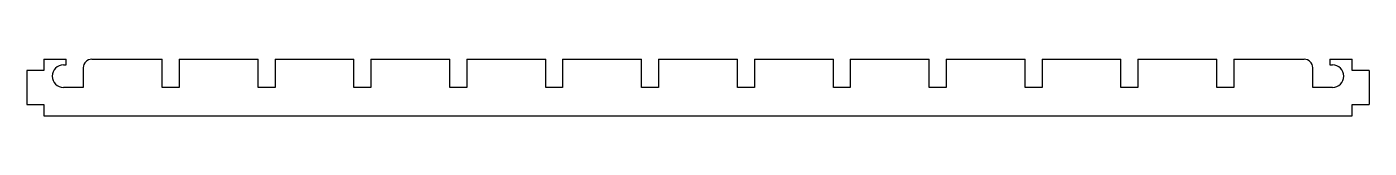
# Model space of a CAD drawing. Header units: millimetres. Extents: x -17 to 221, y 0 to 10.
import ezdxf

# ---------------------------------------------------------------- set-up
doc = ezdxf.new("R2010")
doc.units = ezdxf.units.MM

msp = doc.modelspace()

# ---------------------------------------------------------------- linework, layer by layer
at = {"color": 7, "linetype": 'Continuous', "lineweight": 25}
for p, q in [((-14, 9.6), (-14, 7.6)), ((-14, 9.6), (-10, 9.6)), ((-10, 8.6), (-10, 9.6)), ((-5.5, 9.6), (7, 9.6)), ((7, 4.6), (7, 9.6)), ((10, 9.6), (10, 4.6)), ((10, 9.6), (24, 9.6)), ((24, 4.6), (24, 9.6)), ((27, 9.6), (27, 4.6)), ((27, 9.6), (41, 9.6)), ((41, 4.6), (41, 9.6)), ((44, 9.6), (44, 4.6)), ((44, 9.6), (58, 9.6)), ((58, 4.6), (58, 9.6)), ((61, 9.6), (61, 4.6)), ((61, 9.6), (75, 9.6)), ((75, 4.6), (75, 9.6)), ((78, 9.6), (78, 4.6)), ((78, 9.6), (92, 9.6)), ((92, 4.6), (92, 9.6)), ((95, 9.6), (95, 4.6)), ((95, 9.6), (109, 9.6)), ((109, 4.6), (109, 9.6)), ((112, 9.6), (112, 4.6)), ((112, 9.6), (126, 9.6)), ((126, 4.6), (126, 9.6)), ((129, 9.6), (129, 4.6)), ((129, 9.6), (143, 9.6)), ((143, 4.6), (143, 9.6)), ((146, 9.6), (146, 4.6)), ((146, 9.6), (160, 9.6)), ((160, 4.6), (160, 9.6)), ((163, 9.6), (163, 4.6)), ((163, 9.6), (177, 9.6)), ((177, 4.6), (177, 9.6)), ((180, 9.6), (180, 4.6)), ((180, 9.6), (194, 9.6)), ((194, 4.6), (194, 9.6)), ((197, 9.6), (197, 4.6)), ((197, 9.6), (209.5, 9.6)), ((214, 9.6), (214, 8.6)), ((214, 9.6), (218, 9.6)), ((218, 7.6), (218, 9.6)), ((-17, 7.6), (-17, 1.6)), ((-14, 7.6), (-17, 7.6)), ((-10.5, 8.6), (-10, 8.6)), ((-7, 8.1), (-7, 4.6)), ((211, 4.6), (211, 8.1)), ((214, 8.6), (214.5, 8.6)), ((221, 7.6), (218, 7.6)), ((221, 7.6), (221, 1.6)), ((-7, 4.6), (-10.5, 4.6)), ((10, 4.6), (7, 4.6)), ((27, 4.6), (24, 4.6)), ((44, 4.6), (41, 4.6)), ((61, 4.6), (58, 4.6)), ((78, 4.6), (75, 4.6)), ((95, 4.6), (92, 4.6)), ((112, 4.6), (109, 4.6)), ((129, 4.6), (126, 4.6)), ((146, 4.6), (143, 4.6)), ((163, 4.6), (160, 4.6)), ((180, 4.6), (177, 4.6)), ((197, 4.6), (194, 4.6)), ((214.5, 4.6), (211, 4.6)), ((-17, 1.6), (-14, 1.6)), ((-14, 1.6), (-14, -0.4)), ((218, 1.6), (221, 1.6)), ((218, -0.4), (218, 1.6)), ((-14, -0.4), (218, -0.4))]:
    msp.add_line(p, q, dxfattribs=at)
for centre, radius, start, end in [((-5.5, 8.1), 1.5, 90, 180), ((209.5, 8.1), 1.5, 0, 90), ((-10.5, 6.6), 2, 90, 270), ((214.5, 6.6), 2, 270, 90)]:
    msp.add_arc(centre, radius, start, end, dxfattribs=at)

doc.saveas('drawing.dxf')
